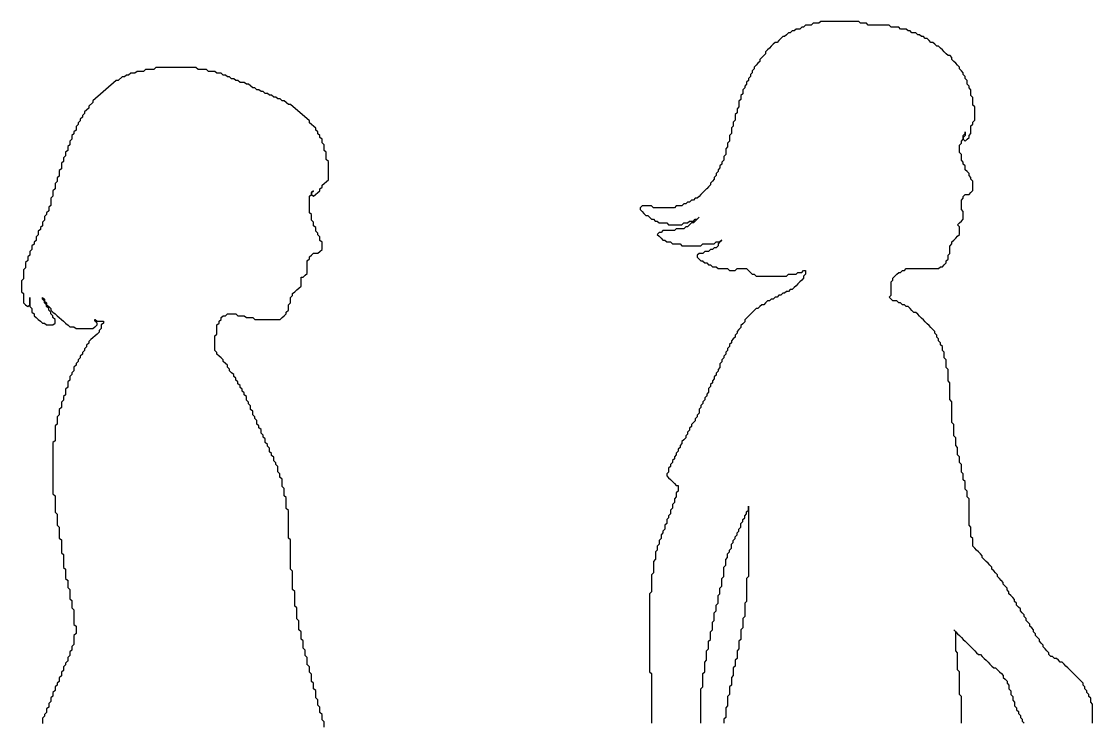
# Model space of a CAD drawing. Extents: x -1184 to 1336, y -612 to 662.
# Drawn here: x -1132 to -193, y 4 to 619 of the extents above; entities that cross this region are included whole.
import ezdxf

# ---------------------------------------------------------------- set-up
doc = ezdxf.new("R2010")
doc.units = 0
doc.header["$LTSCALE"] = 20
doc.layers.add('_____1', color=7, linetype='CONTINUOUS')

msp = doc.modelspace()

# ---------------------------------------------------------------- linework, layer by layer
at = {"layer": '_____1', "color": 0, "linetype": 'CONTINUOUS', "flags": 128}
for points in [[(-192.87, 3.88), (-192.87, 5.54), (-192.87, 7.21), (-192.87, 8.88), (-192.87, 10.55), (-192.87, 12.21), (-192.87, 13.88), (-192.87, 15.55), (-192.87, 17.21), (-192.87, 18.88), (-192.87, 20.55), (-194.53, 22.21), (-194.53, 22.21), (-194.53, 23.88), (-194.53, 25.55), (-196.19, 27.21), (-196.2, 27.22), (-196.2, 28.88), (-197.86, 30.54), (-197.87, 30.55), (-197.87, 32.22), (-199.53, 33.88), (-199.53, 33.88), (-199.53, 35.55), (-201.2, 37.21), (-201.2, 37.22), (-201.2, 38.88), (-202.86, 40.55), (-202.87, 40.55), (-204.53, 42.21), (-204.53, 42.22), (-206.2, 43.88), (-206.2, 43.88), (-207.86, 45.55), (-207.87, 45.55), (-209.53, 47.21), (-209.53, 47.22), (-211.2, 48.88), (-211.2, 48.89), (-212.86, 50.55), (-212.87, 50.55), (-214.53, 52.21), (-214.54, 52.22), (-216.2, 53.88), (-216.2, 53.89), (-217.86, 55.55), (-217.87, 55.55), (-219.53, 57.21), (-221.2, 57.21), (-221.2, 57.22), (-222.87, 58.88), (-222.87, 58.89), (-224.53, 60.55), (-226.2, 60.55), (-226.2, 60.55), (-227.87, 62.22), (-229.53, 62.22), (-229.54, 62.22), (-231.2, 63.88), (-231.21, 63.89), (-231.21, 65.55), (-232.87, 67.22), (-232.87, 67.22), (-234.53, 68.88), (-234.54, 68.89), (-236.2, 70.55), (-236.21, 70.56), (-236.21, 72.22), (-237.87, 73.88), (-237.87, 73.89), (-239.53, 75.55), (-239.54, 75.56), (-239.54, 77.22), (-241.2, 78.89), (-241.21, 78.89), (-242.87, 80.55), (-242.87, 80.56), (-242.87, 82.22), (-244.54, 83.89), (-244.54, 83.89), (-244.54, 85.56), (-246.2, 87.22), (-246.21, 87.22), (-247.87, 88.89), (-247.87, 88.89), (-247.87, 90.56), (-249.54, 92.22), (-249.54, 92.23), (-251.2, 93.89), (-251.21, 93.89), (-251.21, 95.56), (-252.87, 97.22), (-252.88, 97.23), (-252.88, 98.89), (-254.54, 100.56), (-254.54, 100.56), (-256.2, 102.22), (-256.21, 102.23), (-256.21, 103.89), (-257.87, 105.56), (-257.88, 105.56), (-259.54, 107.22), (-259.54, 107.23), (-259.54, 108.9), (-261.2, 110.56), (-261.21, 110.56), (-261.21, 112.23), (-262.87, 113.89), (-262.88, 113.9), (-264.54, 115.56), (-264.54, 115.56), (-266.21, 117.22), (-266.21, 117.23), (-266.21, 118.9), (-267.87, 120.56), (-267.88, 120.56), (-267.88, 122.23), (-269.54, 123.89), (-269.54, 123.9), (-271.21, 125.56), (-271.21, 125.56), (-271.21, 127.23), (-272.87, 128.89), (-272.88, 128.9), (-274.54, 130.56), (-274.55, 130.57), (-276.21, 132.23), (-276.21, 132.23), (-276.21, 133.9), (-277.87, 135.56), (-277.88, 135.57), (-279.54, 137.23), (-279.55, 137.23), (-281.21, 138.89), (-281.21, 138.9), (-281.21, 140.57), (-282.88, 142.23), (-282.88, 142.23), (-284.54, 143.9), (-284.55, 143.9), (-286.21, 145.56), (-286.21, 145.57), (-287.88, 147.23), (-287.88, 147.23), (-289.54, 148.9), (-289.55, 148.9), (-289.55, 150.57), (-291.21, 152.23), (-291.21, 152.24), (-292.88, 153.9), (-292.88, 153.9), (-294.54, 155.56), (-294.55, 155.57), (-296.21, 157.23), (-296.22, 157.24), (-297.88, 158.9), (-297.88, 158.9), (-297.88, 160.57), (-297.88, 162.24), (-297.88, 163.9), (-297.88, 165.57), (-299.54, 167.23), (-299.55, 167.24), (-299.55, 168.9), (-299.55, 170.57), (-299.55, 172.24), (-299.55, 173.91), (-299.55, 175.57), (-301.21, 177.23), (-301.22, 177.24), (-301.22, 178.91), (-301.22, 180.57), (-301.22, 182.24), (-301.22, 183.91), (-301.22, 185.57), (-301.22, 187.24), (-301.22, 188.91), (-301.22, 190.58), (-301.22, 192.24), (-301.22, 193.91), (-301.22, 195.58), (-301.22, 197.24), (-301.22, 198.91), (-301.22, 200.58), (-302.88, 202.24), (-302.88, 202.24), (-302.88, 203.91), (-302.88, 205.58), (-302.88, 207.24), (-304.55, 208.91), (-304.55, 208.91), (-304.55, 210.58), (-304.55, 212.25), (-304.55, 213.91), (-304.55, 215.58), (-306.21, 217.24), (-306.22, 217.25), (-306.22, 218.91), (-306.22, 220.58), (-306.22, 222.25), (-307.88, 223.91), (-307.88, 223.91), (-307.88, 225.58), (-307.88, 227.25), (-307.88, 228.91), (-307.88, 230.58), (-309.55, 232.24), (-309.55, 232.25), (-309.55, 233.92), (-309.55, 235.58), (-309.55, 237.25), (-311.21, 238.91), (-311.22, 238.92), (-311.22, 240.58), (-311.22, 242.25), (-311.22, 243.92), (-311.22, 245.58), (-312.88, 247.25), (-312.89, 247.25), (-312.89, 248.92), (-312.89, 250.58), (-312.89, 252.25), (-312.89, 253.92), (-314.55, 255.58), (-314.55, 255.59), (-314.55, 257.25), (-314.55, 258.92), (-314.55, 260.59), (-314.55, 262.25), (-314.55, 263.92), (-314.55, 265.59), (-316.21, 267.25), (-316.22, 267.25), (-316.22, 268.92), (-316.22, 270.59), (-316.22, 272.26), (-316.22, 273.92), (-316.22, 275.59), (-316.22, 277.26), (-316.22, 278.92), (-316.22, 280.59), (-316.22, 282.26), (-316.22, 283.92), (-316.22, 285.59), (-317.88, 287.25), (-317.89, 287.26), (-317.89, 288.92), (-317.89, 290.59), (-317.89, 292.26), (-317.89, 293.93), (-317.89, 295.59), (-317.89, 297.26), (-317.89, 298.93), (-317.89, 300.59), (-317.89, 302.26), (-319.55, 303.92), (-319.55, 303.93), (-319.55, 305.59), (-319.55, 307.26), (-319.55, 308.93), (-319.55, 310.59), (-319.55, 312.26), (-319.55, 313.93), (-321.21, 315.59), (-321.22, 315.6), (-321.22, 317.26), (-321.22, 318.93), (-321.22, 320.6), (-321.22, 322.26), (-322.88, 323.93), (-322.89, 323.93), (-322.89, 325.6), (-322.89, 327.26), (-322.89, 328.93), (-324.55, 330.59), (-324.55, 330.6), (-324.55, 332.26), (-324.55, 333.93), (-326.22, 335.59), (-326.22, 335.6), (-326.22, 337.27), (-327.88, 338.93), (-327.89, 338.93), (-327.89, 340.6), (-329.55, 342.26), (-329.55, 342.27), (-329.55, 343.93), (-331.22, 345.6), (-331.22, 345.6), (-331.22, 347.27), (-332.88, 348.93), (-332.89, 348.93), (-334.55, 350.6), (-334.56, 350.6), (-336.22, 352.26), (-336.22, 352.27), (-337.88, 353.93), (-337.89, 353.94), (-339.55, 355.6), (-339.56, 355.6), (-341.22, 357.26), (-341.22, 357.27), (-342.88, 358.93), (-342.89, 358.94), (-344.55, 360.6), (-344.56, 360.6), (-346.22, 362.26), (-346.22, 362.27), (-347.89, 363.93), (-349.55, 363.93), (-349.56, 363.94), (-351.22, 365.6), (-351.22, 365.6), (-352.89, 367.27), (-352.89, 367.27), (-354.55, 368.93), (-356.22, 368.93), (-356.23, 368.94), (-357.89, 370.6), (-359.55, 370.6), (-359.56, 370.6), (-361.22, 372.27), (-362.89, 372.27), (-362.89, 372.27), (-364.56, 373.93), (-366.22, 373.93), (-367.89, 373.93), (-367.89, 373.94), (-369.56, 375.6), (-369.56, 375.61), (-371.22, 377.27), (-371.23, 377.27), (-371.22, 377.28), (-369.56, 378.94), (-369.56, 380.61), (-369.56, 382.27), (-369.56, 383.94), (-369.56, 385.61), (-369.56, 387.27), (-369.56, 388.94), (-369.56, 390.61), (-369.56, 390.61), (-367.89, 392.27), (-367.89, 393.94), (-367.89, 393.95), (-366.23, 395.61), (-366.22, 395.61), (-364.56, 397.28), (-364.56, 397.28), (-362.89, 398.94), (-362.89, 398.95), (-361.22, 398.95), (-359.56, 400.61), (-359.55, 400.61), (-357.89, 400.61), (-356.23, 402.28), (-356.22, 402.28), (-354.55, 402.28), (-352.89, 402.28), (-351.22, 402.28), (-349.55, 402.28), (-347.89, 402.28), (-346.22, 402.28), (-344.55, 402.28), (-342.88, 402.28), (-341.22, 402.28), (-339.55, 402.28), (-337.88, 402.28), (-336.22, 402.28), (-334.55, 402.28), (-332.88, 402.28), (-331.22, 402.28), (-329.55, 402.28), (-327.88, 402.28), (-326.22, 403.94), (-326.22, 403.95), (-324.55, 403.95), (-322.89, 405.61), (-322.88, 405.62), (-321.22, 407.28), (-321.22, 408.94), (-321.21, 408.95), (-319.55, 410.61), (-319.55, 412.28), (-319.55, 413.94), (-319.55, 413.95), (-317.89, 415.61), (-317.89, 417.28), (-317.89, 418.95), (-317.89, 420.61), (-317.89, 422.28), (-317.88, 422.28), (-316.22, 423.95), (-316.22, 425.61), (-316.21, 425.62), (-314.55, 427.28), (-314.55, 427.29), (-312.89, 428.95), (-312.88, 428.95), (-311.22, 430.61), (-311.21, 430.62), (-309.55, 432.28), (-309.55, 433.95), (-309.55, 435.62), (-309.55, 437.28), (-309.55, 438.95), (-311.21, 440.61), (-311.22, 440.62), (-311.21, 440.62), (-309.55, 442.28), (-309.55, 442.29), (-307.88, 443.95), (-307.88, 443.96), (-306.22, 445.62), (-306.22, 447.28), (-306.22, 448.95), (-306.22, 450.62), (-306.22, 452.28), (-307.88, 453.95), (-307.88, 453.95), (-307.88, 455.62), (-307.88, 457.29), (-307.88, 458.95), (-307.88, 460.62), (-307.88, 462.29), (-307.88, 462.29), (-306.22, 463.95), (-306.22, 465.62), (-306.21, 465.63), (-304.55, 467.29), (-304.55, 467.29), (-302.88, 467.29), (-301.21, 467.29), (-299.55, 468.95), (-299.54, 468.96), (-297.88, 470.62), (-297.88, 472.29), (-297.88, 473.95), (-297.88, 475.62), (-297.88, 477.29), (-297.88, 478.96), (-299.54, 480.62), (-299.55, 480.62), (-299.55, 482.29), (-301.21, 483.95), (-301.22, 483.96), (-301.22, 485.62), (-302.88, 487.29), (-302.88, 487.29), (-304.55, 488.95), (-304.55, 488.96), (-304.55, 490.62), (-304.55, 492.29), (-306.21, 493.95), (-306.22, 493.96), (-306.22, 495.62), (-307.88, 497.29), (-307.88, 497.29), (-307.88, 498.96), (-307.88, 500.63), (-307.88, 502.29), (-309.55, 503.95), (-309.55, 503.96), (-309.55, 505.63), (-309.55, 507.29), (-309.55, 508.96), (-309.55, 510.63), (-309.55, 510.63), (-307.88, 512.29), (-307.88, 513.96), (-307.88, 513.97), (-306.22, 515.63), (-306.22, 517.3), (-306.22, 518.96), (-306.21, 518.97), (-304.55, 520.63), (-304.55, 522.3), (-304.55, 522.3), (-304.54, 522.3), (-304.54, 520.63), (-304.54, 518.96), (-304.55, 518.96), (-306.21, 517.3), (-306.21, 515.63), (-304.55, 513.97), (-302.88, 515.63), (-302.88, 515.63), (-301.22, 517.3), (-301.22, 518.96), (-301.21, 518.97), (-299.55, 520.63), (-299.55, 522.3), (-299.55, 523.96), (-299.55, 525.63), (-299.55, 527.3), (-299.54, 527.3), (-297.88, 528.96), (-297.88, 530.63), (-297.88, 530.64), (-296.22, 532.3), (-296.22, 533.96), (-296.22, 535.63), (-296.22, 537.3), (-296.22, 538.97), (-296.22, 540.63), (-296.22, 542.3), (-296.22, 543.97), (-297.88, 545.63), (-297.88, 545.63), (-297.88, 547.3), (-297.88, 548.97), (-297.88, 550.63), (-297.88, 552.3), (-299.54, 553.96), (-299.55, 553.97), (-299.55, 555.63), (-299.55, 557.3), (-299.55, 558.97), (-301.21, 560.63), (-301.22, 560.64), (-301.22, 562.3), (-302.88, 563.96), (-302.88, 563.97), (-302.88, 565.64), (-302.88, 567.3), (-304.55, 568.97), (-304.55, 568.97), (-304.55, 570.64), (-306.21, 572.3), (-306.22, 572.3), (-306.22, 573.97), (-307.88, 575.63), (-307.88, 575.64), (-309.55, 577.3), (-309.55, 577.3), (-309.55, 578.97), (-311.21, 580.63), (-311.22, 580.64), (-312.88, 582.3), (-312.89, 582.31), (-314.55, 583.97), (-314.55, 583.97), (-316.21, 585.63), (-316.22, 585.64), (-316.22, 587.31), (-317.88, 588.97), (-319.55, 588.97), (-319.55, 588.97), (-321.21, 590.64), (-321.22, 590.64), (-322.88, 592.3), (-322.89, 592.31), (-324.55, 593.97), (-324.55, 593.97), (-326.22, 595.64), (-326.22, 595.64), (-327.88, 597.3), (-329.55, 597.3), (-329.55, 597.31), (-331.22, 598.97), (-331.22, 598.98), (-332.88, 600.64), (-334.55, 600.64), (-334.56, 600.64), (-336.22, 602.3), (-336.22, 602.31), (-337.88, 603.97), (-339.55, 603.97), (-339.56, 603.98), (-341.22, 605.64), (-342.88, 605.64), (-342.89, 605.64), (-344.55, 607.3), (-346.22, 607.3), (-346.22, 607.31), (-347.89, 608.97), (-349.55, 608.97), (-351.22, 608.97), (-351.22, 608.98), (-352.89, 610.64), (-354.55, 610.64), (-354.56, 610.64), (-356.22, 612.31), (-357.89, 612.31), (-359.55, 612.31), (-361.22, 612.31), (-361.23, 612.31), (-362.89, 613.97), (-364.56, 613.97), (-366.22, 613.97), (-367.89, 613.97), (-369.56, 613.97), (-369.56, 613.98), (-371.22, 615.64), (-372.89, 615.64), (-374.56, 615.64), (-376.22, 615.64), (-377.89, 615.64), (-379.56, 615.64), (-381.22, 615.64), (-382.89, 615.64), (-384.56, 615.64), (-386.23, 615.64), (-387.89, 615.64), (-389.56, 615.64), (-389.56, 615.64), (-391.23, 617.31), (-392.89, 617.31), (-394.56, 617.31), (-396.23, 617.31), (-396.23, 617.31), (-397.89, 618.97), (-399.56, 618.97), (-401.23, 618.97), (-402.89, 618.97), (-404.56, 618.97), (-406.23, 618.97), (-407.9, 618.97), (-409.56, 618.97), (-411.23, 618.97), (-412.9, 618.97), (-414.56, 618.97), (-416.23, 618.97), (-417.9, 618.97), (-419.56, 618.97), (-421.23, 618.97), (-422.9, 618.97), (-424.56, 618.97), (-426.23, 618.97), (-427.9, 618.97), (-429.57, 618.97), (-431.23, 618.97), (-432.89, 617.31), (-432.9, 617.31), (-434.57, 617.31), (-436.23, 617.31), (-437.9, 617.31), (-439.56, 615.64), (-439.57, 615.64), (-441.23, 615.64), (-442.9, 615.64), (-444.57, 615.64), (-446.23, 613.98), (-446.24, 613.97), (-447.9, 613.97), (-449.56, 612.31), (-449.57, 612.31), (-451.24, 612.31), (-452.9, 612.31), (-454.56, 610.64), (-454.57, 610.64), (-456.24, 610.64), (-457.9, 608.98), (-457.9, 608.97), (-459.57, 608.97), (-461.23, 607.31), (-461.24, 607.3), (-462.9, 605.64), (-462.9, 605.64), (-464.57, 605.64), (-466.23, 603.98), (-466.24, 603.97), (-467.9, 602.31), (-467.91, 602.3), (-469.57, 600.64), (-469.57, 600.64), (-471.24, 600.64), (-472.9, 598.98), (-472.91, 598.97), (-474.57, 597.31), (-474.57, 597.3), (-476.23, 595.64), (-476.24, 595.64), (-477.9, 593.97), (-477.91, 593.97), (-479.57, 592.31), (-479.57, 590.64), (-479.57, 590.64), (-481.24, 588.97), (-481.24, 588.97), (-482.9, 587.31), (-482.91, 587.3), (-484.57, 585.64), (-484.57, 583.97), (-484.57, 583.97), (-486.24, 582.31), (-486.24, 582.3), (-487.9, 580.64), (-487.91, 580.63), (-489.57, 578.97), (-489.57, 577.3), (-489.58, 577.3), (-491.24, 575.64), (-491.24, 573.97), (-491.24, 573.97), (-492.9, 572.3), (-492.9, 570.64), (-492.91, 570.63), (-494.57, 568.97), (-494.57, 567.3), (-494.58, 567.3), (-496.24, 565.64), (-496.24, 563.97), (-496.24, 563.96), (-497.9, 562.3), (-497.9, 560.64), (-497.91, 560.63), (-499.57, 558.97), (-499.57, 557.3), (-499.57, 555.63), (-499.58, 555.63), (-501.24, 553.97), (-501.24, 552.3), (-501.24, 550.63), (-501.24, 550.63), (-502.91, 548.97), (-502.91, 547.3), (-502.91, 545.63), (-502.91, 543.97), (-502.91, 543.96), (-504.57, 542.3), (-504.57, 540.63), (-504.57, 538.97), (-504.58, 538.96), (-506.24, 537.3), (-506.24, 535.63), (-506.24, 533.96), (-506.24, 532.3), (-506.24, 532.29), (-507.91, 530.63), (-507.91, 528.96), (-507.91, 527.3), (-507.91, 527.29), (-509.57, 525.63), (-509.57, 523.96), (-509.57, 522.3), (-509.57, 520.63), (-509.58, 520.62), (-511.24, 518.96), (-511.24, 517.3), (-511.24, 515.63), (-511.24, 513.96), (-511.25, 513.96), (-512.91, 512.29), (-512.91, 510.63), (-512.91, 508.96), (-512.91, 508.96), (-514.57, 507.29), (-514.57, 505.63), (-514.57, 503.96), (-514.57, 502.29), (-514.58, 502.29), (-516.24, 500.63), (-516.24, 498.96), (-516.24, 497.29), (-516.25, 497.29), (-517.91, 495.62), (-517.91, 493.96), (-517.91, 493.95), (-519.58, 492.29), (-519.58, 490.62), (-519.58, 490.62), (-521.24, 488.96), (-521.24, 487.29), (-521.25, 487.29), (-522.91, 485.62), (-522.91, 483.96), (-522.91, 483.95), (-524.58, 482.29), (-524.58, 480.62), (-524.58, 480.62), (-526.24, 478.96), (-526.25, 478.95), (-527.91, 477.29), (-527.91, 475.62), (-527.91, 475.62), (-529.58, 473.95), (-529.58, 473.95), (-531.24, 472.29), (-531.25, 472.28), (-532.91, 470.62), (-532.92, 470.62), (-534.58, 468.95), (-534.58, 468.95), (-536.24, 467.29), (-536.25, 467.28), (-537.91, 465.62), (-537.92, 465.61), (-539.58, 463.95), (-539.58, 463.95), (-541.25, 463.95), (-542.91, 462.29), (-542.92, 462.28), (-544.58, 462.28), (-546.25, 460.62), (-546.25, 460.61), (-547.92, 460.61), (-549.58, 458.95), (-549.59, 458.95), (-551.25, 458.95), (-552.91, 457.29), (-552.92, 457.28), (-554.59, 457.28), (-556.25, 457.28), (-557.92, 457.28), (-559.58, 455.62), (-559.59, 455.61), (-561.25, 455.61), (-562.92, 455.61), (-564.59, 455.61), (-566.25, 455.61), (-567.92, 455.61), (-569.59, 455.61), (-571.26, 455.61), (-572.92, 455.61), (-574.59, 455.61), (-576.26, 455.61), (-577.92, 455.61), (-577.93, 455.62), (-579.59, 457.28), (-581.26, 457.28), (-582.92, 457.28), (-584.59, 457.28), (-586.26, 457.28), (-587.92, 457.28), (-589.59, 455.62), (-589.59, 453.95), (-587.92, 452.29), (-587.92, 452.28), (-586.26, 450.62), (-586.25, 450.62), (-584.59, 448.96), (-582.92, 448.96), (-582.92, 448.95), (-581.26, 447.29), (-581.25, 447.28), (-579.59, 445.62), (-577.92, 445.62), (-577.92, 445.62), (-576.26, 443.96), (-574.59, 443.96), (-574.58, 443.95), (-572.92, 442.29), (-571.26, 442.29), (-569.59, 442.29), (-567.92, 442.29), (-566.25, 442.29), (-566.25, 442.28), (-564.59, 440.62), (-562.92, 440.62), (-561.25, 440.62), (-559.59, 440.62), (-557.92, 440.62), (-556.25, 440.62), (-554.59, 440.62), (-552.92, 440.62), (-551.26, 442.28), (-551.25, 442.29), (-549.59, 442.29), (-547.92, 442.29), (-546.26, 443.95), (-546.25, 443.96), (-544.58, 443.96), (-542.92, 443.96), (-541.26, 445.62), (-541.25, 445.62), (-539.58, 445.62), (-537.92, 447.28), (-537.92, 447.29), (-537.91, 447.28), (-537.92, 447.28), (-539.58, 445.62), (-539.58, 445.61), (-541.25, 443.95), (-541.25, 443.94), (-542.91, 442.28), (-542.92, 442.28), (-544.58, 442.28), (-546.25, 440.62), (-546.25, 440.61), (-547.91, 438.95), (-547.92, 438.94), (-549.59, 438.94), (-551.25, 437.28), (-551.25, 437.28), (-552.92, 437.28), (-554.59, 437.28), (-556.25, 437.28), (-557.92, 437.28), (-559.58, 435.62), (-559.59, 435.61), (-561.25, 435.61), (-562.92, 435.61), (-564.59, 435.61), (-566.25, 435.61), (-567.92, 435.61), (-569.59, 435.61), (-571.25, 433.95), (-571.26, 433.94), (-572.92, 433.94), (-574.58, 432.28), (-572.92, 430.62), (-572.92, 430.61), (-571.26, 428.95), (-571.25, 428.95), (-569.59, 427.29), (-567.92, 427.29), (-567.92, 427.28), (-566.25, 425.62), (-564.59, 425.62), (-562.92, 425.62), (-562.92, 425.61), (-561.25, 423.95), (-559.59, 423.95), (-557.92, 423.95), (-556.25, 423.95), (-554.59, 423.95), (-554.58, 423.95), (-552.92, 422.28), (-551.25, 422.28), (-549.59, 422.28), (-547.92, 422.28), (-546.25, 422.28), (-544.58, 422.28), (-542.92, 422.28), (-541.25, 422.28), (-539.58, 422.28), (-537.92, 422.28), (-536.25, 422.28), (-534.59, 423.95), (-534.58, 423.95), (-532.92, 423.95), (-531.25, 423.95), (-529.58, 423.95), (-527.91, 423.95), (-526.25, 423.95), (-524.58, 423.95), (-522.92, 425.61), (-522.91, 425.62), (-521.25, 425.62), (-519.58, 425.62), (-517.92, 427.28), (-517.91, 427.29), (-517.91, 427.28), (-517.91, 427.28), (-519.58, 425.61), (-519.58, 425.61), (-521.24, 423.95), (-521.24, 422.28), (-521.25, 422.27), (-522.91, 420.61), (-522.91, 420.61), (-524.58, 420.61), (-526.24, 418.95), (-526.25, 418.94), (-527.91, 418.94), (-529.58, 417.28), (-529.58, 417.27), (-531.25, 417.27), (-532.92, 417.27), (-534.58, 415.61), (-534.58, 415.61), (-536.25, 415.61), (-537.92, 415.61), (-539.58, 413.94), (-539.58, 412.28), (-537.92, 410.62), (-537.91, 410.61), (-536.25, 408.95), (-534.58, 408.95), (-534.58, 408.94), (-532.92, 407.28), (-531.25, 407.28), (-531.24, 407.28), (-529.58, 405.62), (-527.91, 405.62), (-527.91, 405.61), (-526.25, 403.95), (-524.58, 403.95), (-522.91, 403.95), (-522.91, 403.94), (-521.25, 402.28), (-519.58, 402.28), (-517.91, 402.28), (-516.25, 402.28), (-514.58, 402.28), (-512.91, 402.28), (-512.91, 402.28), (-511.25, 400.61), (-509.58, 400.61), (-507.91, 400.61), (-506.24, 400.61), (-504.58, 402.28), (-504.58, 402.28), (-502.91, 402.28), (-501.24, 402.28), (-499.58, 402.28), (-497.91, 402.28), (-496.24, 402.28), (-496.24, 402.28), (-494.58, 400.61), (-494.57, 400.61), (-492.91, 398.95), (-492.9, 398.94), (-491.24, 397.28), (-489.58, 397.28), (-489.57, 397.28), (-487.91, 395.61), (-486.24, 395.61), (-484.57, 395.61), (-482.91, 395.61), (-481.24, 395.61), (-479.57, 395.61), (-477.91, 395.61), (-476.24, 395.61), (-474.57, 395.61), (-472.91, 395.61), (-471.24, 395.61), (-469.57, 395.61), (-467.91, 395.61), (-466.24, 395.61), (-464.57, 395.61), (-462.9, 395.61), (-461.24, 395.61), (-459.58, 397.28), (-459.57, 397.28), (-457.9, 397.28), (-456.24, 397.28), (-454.57, 397.28), (-452.9, 397.28), (-451.24, 398.94), (-451.24, 398.95), (-449.57, 398.95), (-447.9, 398.95), (-446.24, 400.61), (-446.24, 400.61), (-444.57, 400.61), (-444.56, 400.61), (-444.56, 398.94), (-444.56, 397.28), (-444.57, 397.27), (-446.23, 395.61), (-446.23, 393.94), (-446.24, 393.94), (-447.9, 392.27), (-447.9, 392.27), (-449.56, 390.61), (-449.57, 390.6), (-451.23, 388.94), (-451.24, 388.94), (-452.9, 387.27), (-452.9, 387.27), (-454.56, 385.61), (-454.57, 385.6), (-456.23, 383.94), (-456.24, 383.93), (-457.9, 383.93), (-459.57, 382.27), (-459.57, 382.27), (-461.24, 382.27), (-462.9, 380.61), (-462.9, 380.6), (-464.57, 380.6), (-466.23, 378.94), (-466.24, 378.93), (-467.91, 378.93), (-469.57, 377.27), (-469.57, 377.27), (-471.24, 377.27), (-472.9, 375.61), (-472.91, 375.6), (-474.57, 375.6), (-476.23, 373.94), (-476.24, 373.93), (-477.91, 373.93), (-479.57, 372.27), (-479.57, 372.27), (-481.24, 370.6), (-481.24, 370.6), (-482.91, 370.6), (-484.57, 368.94), (-484.57, 368.93), (-486.24, 367.27), (-486.24, 367.27), (-487.91, 367.27), (-489.57, 365.6), (-489.58, 365.6), (-491.24, 363.94), (-491.24, 363.93), (-492.9, 362.27), (-492.91, 362.26), (-494.57, 360.6), (-494.58, 360.6), (-496.24, 358.94), (-496.24, 358.93), (-497.9, 357.27), (-497.9, 355.6), (-497.91, 355.6), (-499.57, 353.94), (-499.58, 353.93), (-501.24, 352.27), (-501.24, 350.6), (-501.24, 350.6), (-502.91, 348.93), (-502.91, 348.93), (-504.57, 347.27), (-504.57, 345.6), (-504.58, 345.6), (-506.24, 343.93), (-506.24, 342.27), (-506.24, 342.26), (-507.91, 340.6), (-507.91, 340.59), (-509.57, 338.93), (-509.57, 337.27), (-509.58, 337.26), (-511.24, 335.6), (-511.24, 333.93), (-511.25, 333.93), (-512.91, 332.26), (-512.91, 330.6), (-512.91, 330.59), (-514.57, 328.93), (-514.57, 327.26), (-514.58, 327.26), (-516.24, 325.6), (-516.24, 323.93), (-516.25, 323.93), (-517.91, 322.26), (-517.91, 320.6), (-517.91, 320.59), (-519.58, 318.93), (-519.58, 317.26), (-519.58, 315.6), (-519.58, 315.59), (-521.24, 313.93), (-521.24, 312.26), (-521.25, 312.26), (-522.91, 310.59), (-522.91, 308.93), (-522.91, 308.92), (-524.58, 307.26), (-524.58, 305.59), (-524.58, 305.59), (-526.24, 303.93), (-526.24, 302.26), (-526.25, 302.25), (-527.91, 300.59), (-527.91, 298.93), (-527.91, 298.92), (-529.58, 297.26), (-529.58, 295.59), (-529.58, 293.93), (-529.58, 293.92), (-531.24, 292.26), (-531.24, 290.59), (-531.25, 290.59), (-532.91, 288.92), (-532.91, 287.26), (-532.92, 287.25), (-534.58, 285.59), (-534.58, 283.92), (-534.58, 283.92), (-536.24, 282.26), (-536.24, 280.59), (-536.25, 280.58), (-537.91, 278.92), (-537.91, 277.26), (-537.91, 275.59), (-537.92, 275.58), (-539.58, 273.92), (-539.58, 272.26), (-539.58, 272.25), (-541.25, 270.59), (-541.25, 268.92), (-541.25, 268.92), (-542.91, 267.25), (-542.92, 267.25), (-544.58, 265.59), (-544.58, 263.92), (-544.58, 263.92), (-546.25, 262.25), (-546.25, 260.59), (-546.25, 260.58), (-547.91, 258.92), (-547.91, 257.25), (-547.92, 257.25), (-549.58, 255.59), (-549.58, 253.92), (-549.59, 253.91), (-551.25, 252.25), (-551.25, 252.25), (-552.91, 250.58), (-552.91, 248.92), (-552.92, 248.91), (-554.58, 247.25), (-554.58, 245.58), (-554.59, 245.58), (-556.25, 243.92), (-556.25, 242.25), (-556.25, 242.25), (-557.91, 240.58), (-557.91, 238.92), (-557.92, 238.91), (-559.58, 237.25), (-559.58, 235.58), (-559.59, 235.58), (-561.25, 233.92), (-561.25, 232.25), (-561.25, 232.24), (-562.92, 230.58), (-562.92, 228.91), (-562.92, 228.91), (-564.58, 227.25), (-564.58, 225.58), (-564.58, 223.91), (-564.59, 223.91), (-566.25, 222.25), (-566.25, 220.58), (-564.59, 218.92), (-564.58, 218.91), (-562.92, 217.25), (-562.92, 217.25), (-561.25, 215.58), (-561.25, 215.58), (-559.59, 213.92), (-559.58, 213.91), (-557.92, 212.25), (-556.25, 212.25), (-556.25, 212.25), (-556.25, 210.58), (-556.25, 208.91), (-556.25, 207.24), (-556.25, 207.24), (-557.91, 205.58), (-557.91, 203.91), (-557.91, 202.24), (-557.92, 202.24), (-559.58, 200.58), (-559.58, 198.91), (-559.58, 197.24), (-559.59, 197.24), (-561.25, 195.58), (-561.25, 193.91), (-561.25, 192.24), (-561.25, 192.24), (-562.92, 190.58), (-562.92, 188.91), (-562.92, 187.24), (-562.92, 187.24), (-564.58, 185.57), (-564.58, 183.91), (-564.59, 183.9), (-566.25, 182.24), (-566.25, 180.57), (-566.25, 178.91), (-566.25, 178.9), (-567.92, 177.24), (-567.92, 175.57), (-567.92, 173.91), (-567.92, 173.9), (-569.58, 172.24), (-569.58, 170.57), (-569.59, 170.57), (-571.25, 168.9), (-571.25, 167.24), (-571.25, 165.57), (-571.26, 165.57), (-572.92, 163.9), (-572.92, 162.24), (-572.92, 160.57), (-572.92, 160.57), (-574.58, 158.9), (-574.58, 157.24), (-574.58, 155.57), (-574.59, 155.56), (-576.25, 153.9), (-576.25, 152.24), (-576.25, 150.57), (-576.25, 148.9), (-576.25, 147.23), (-576.26, 147.23), (-577.92, 145.57), (-577.92, 143.9), (-577.92, 142.23), (-577.92, 140.57), (-577.92, 138.9), (-577.92, 137.23), (-577.92, 135.57), (-577.92, 135.56), (-579.58, 133.9), (-579.58, 132.23), (-579.58, 130.57), (-579.58, 128.9), (-579.58, 127.23), (-579.58, 125.56), (-579.58, 123.9), (-579.58, 122.23), (-579.58, 120.56), (-579.58, 118.9), (-579.59, 118.89), (-581.25, 117.23), (-581.25, 115.56), (-581.25, 113.9), (-581.25, 112.23), (-581.25, 110.56), (-581.25, 108.9), (-581.25, 107.23), (-581.25, 105.56), (-581.25, 103.89), (-581.25, 102.23), (-581.25, 100.56), (-581.25, 98.89), (-581.25, 97.23), (-581.25, 95.56), (-581.25, 93.89), (-581.25, 92.23), (-581.25, 90.56), (-581.25, 88.89), (-581.25, 87.22), (-581.25, 85.56), (-581.25, 83.89), (-581.25, 82.22), (-581.25, 80.56), (-581.25, 78.89), (-581.25, 77.22), (-581.25, 75.56), (-581.25, 73.89), (-581.25, 72.22), (-581.25, 70.56), (-581.25, 68.89), (-581.25, 67.22), (-581.25, 65.55), (-581.25, 63.89), (-581.25, 62.22), (-581.25, 60.55), (-581.25, 58.89), (-581.25, 57.22), (-581.25, 55.55), (-581.25, 53.89), (-581.25, 52.22), (-581.25, 50.55), (-581.25, 48.89), (-579.59, 47.22), (-579.58, 47.22), (-579.58, 45.55), (-579.58, 43.88), (-579.58, 42.22), (-579.58, 40.55), (-579.58, 38.88), (-579.58, 37.22), (-579.58, 35.55), (-579.58, 33.88), (-579.58, 32.22), (-579.58, 30.55), (-579.58, 28.88), (-579.58, 27.22), (-579.58, 25.55), (-579.58, 23.88), (-579.58, 22.21), (-579.58, 20.55), (-579.58, 18.88), (-579.58, 17.21), (-579.58, 15.55), (-579.58, 13.88), (-579.58, 12.21), (-579.58, 10.55), (-579.58, 8.88), (-579.58, 7.21), (-579.58, 5.54), (-579.58, 3.88)], [(-866.65, 0.14), (-866.65, 4.97), (-868.49, 6.58), (-868.49, 6.58), (-868.49, 11.42), (-870.33, 13.02), (-870.34, 13.03), (-870.34, 17.86), (-872.17, 19.47), (-872.18, 19.47), (-872.18, 24.3), (-874.02, 25.91), (-874.02, 25.91), (-874.02, 32.36), (-875.86, 33.96), (-875.87, 33.97), (-875.87, 38.8), (-877.7, 40.41), (-877.71, 40.41), (-877.71, 46.86), (-879.55, 48.46), (-879.55, 48.47), (-879.55, 53.3), (-881.39, 54.9), (-881.4, 54.91), (-881.4, 61.35), (-883.23, 62.96), (-883.24, 62.96), (-883.24, 67.8), (-885.08, 69.4), (-885.08, 69.41), (-885.08, 75.85), (-886.92, 77.46), (-886.93, 77.46), (-886.93, 83.91), (-888.76, 85.51), (-888.77, 85.52), (-888.77, 93.57), (-890.61, 95.18), (-890.61, 95.18), (-890.61, 104.85), (-892.45, 106.45), (-892.46, 106.46), (-892.46, 119.35), (-894.29, 120.95), (-894.3, 120.96), (-894.3, 137.06), (-896.14, 138.67), (-896.14, 138.68), (-896.14, 164.45), (-897.98, 166.06), (-897.99, 166.06), (-897.99, 190.22), (-899.82, 191.83), (-899.83, 191.84), (-899.83, 201.5), (-901.67, 203.11), (-901.67, 203.11), (-901.67, 209.55), (-903.51, 211.16), (-903.52, 211.17), (-903.52, 217.61), (-905.35, 219.22), (-905.36, 219.22), (-905.36, 222.44), (-907.2, 224.05), (-907.2, 224.05), (-907.2, 228.89), (-909.04, 230.49), (-909.05, 230.5), (-909.05, 232.11), (-910.88, 233.71), (-910.89, 233.72), (-910.89, 236.94), (-912.73, 238.55), (-912.73, 238.55), (-912.73, 240.16), (-914.57, 241.77), (-914.58, 241.77), (-914.58, 244.99), (-916.42, 246.6), (-916.42, 246.61), (-916.42, 248.22), (-918.26, 249.82), (-918.26, 249.83), (-918.26, 253.05), (-920.1, 254.65), (-920.11, 254.66), (-920.11, 256.27), (-921.95, 257.88), (-921.95, 257.88), (-921.95, 261.1), (-923.79, 262.71), (-923.79, 262.71), (-923.79, 264.33), (-925.63, 265.93), (-925.64, 265.94), (-925.64, 269.16), (-927.48, 270.76), (-927.48, 270.77), (-927.48, 272.38), (-929.32, 273.99), (-929.32, 273.99), (-929.32, 277.21), (-931.16, 278.82), (-931.17, 278.82), (-931.17, 282.04), (-933.01, 283.65), (-933.01, 283.66), (-933.01, 285.27), (-934.85, 286.87), (-934.85, 286.88), (-934.85, 290.1), (-936.69, 291.71), (-936.7, 291.71), (-936.7, 293.32), (-938.54, 294.93), (-938.54, 294.93), (-938.54, 296.54), (-940.38, 298.15), (-940.39, 298.15), (-940.39, 299.76), (-942.22, 301.37), (-942.23, 301.38), (-942.23, 302.99), (-944.07, 304.59), (-944.07, 304.6), (-944.07, 306.21), (-945.91, 307.81), (-945.92, 307.82), (-945.92, 309.43), (-947.75, 311.04), (-947.76, 311.04), (-949.6, 312.65), (-949.6, 312.65), (-949.6, 314.26), (-951.44, 315.87), (-951.45, 315.87), (-951.45, 317.48), (-953.28, 319.09), (-953.29, 319.1), (-955.13, 320.7), (-955.13, 320.71), (-955.13, 322.32), (-956.97, 323.92), (-956.98, 323.93), (-958.81, 325.53), (-958.82, 325.54), (-960.66, 327.14), (-960.66, 327.15), (-960.66, 328.76), (-962.5, 330.37), (-962.51, 330.37), (-962.51, 343.26), (-962.5, 343.26), (-960.66, 344.87), (-960.66, 352.92), (-960.66, 352.93), (-958.82, 354.53), (-958.82, 356.15), (-958.81, 356.15), (-956.98, 357.76), (-956.98, 359.37), (-956.97, 359.37), (-955.13, 360.98), (-955.13, 360.98), (-953.28, 360.98), (-951.45, 362.59), (-951.44, 362.59), (-944.07, 362.59), (-944.06, 362.59), (-942.22, 360.98), (-936.69, 360.98), (-936.69, 360.98), (-934.85, 359.37), (-929.32, 359.37), (-929.31, 359.37), (-927.48, 357.76), (-905.35, 357.76), (-903.52, 359.37), (-903.51, 359.37), (-901.67, 360.98), (-901.67, 360.98), (-899.83, 362.59), (-899.83, 364.2), (-899.82, 364.21), (-897.99, 365.81), (-897.99, 370.64), (-897.98, 370.65), (-896.14, 372.25), (-896.14, 377.09), (-896.14, 377.09), (-894.3, 378.7), (-894.3, 380.31), (-894.29, 380.31), (-892.46, 381.92), (-892.45, 381.92), (-890.61, 383.53), (-890.61, 383.54), (-888.77, 385.14), (-888.76, 385.15), (-886.93, 386.75), (-886.93, 394.81), (-886.92, 394.81), (-885.08, 394.81), (-883.24, 396.42), (-883.23, 396.42), (-881.4, 398.03), (-881.4, 409.3), (-881.39, 409.31), (-879.55, 410.92), (-879.55, 412.53), (-879.55, 412.53), (-877.71, 414.14), (-877.7, 414.14), (-875.87, 415.75), (-875.86, 415.75), (-872.17, 415.75), (-870.34, 417.36), (-870.33, 417.36), (-868.49, 418.97), (-868.49, 425.41), (-870.34, 427.02), (-870.34, 430.25), (-872.18, 431.86), (-872.18, 433.47), (-874.02, 435.08), (-874.02, 438.3), (-875.87, 439.91), (-875.87, 443.13), (-877.71, 444.74), (-877.71, 449.58), (-879.55, 451.19), (-879.55, 465.69), (-877.71, 467.3), (-877.71, 468.91), (-875.86, 470.52), (-875.85, 470.52), (-877.7, 468.91), (-877.7, 467.3), (-875.86, 465.69), (-870.34, 470.52), (-870.34, 472.13), (-868.49, 473.74), (-868.49, 475.35), (-862.96, 480.18), (-862.96, 496.29), (-864.81, 497.9), (-864.81, 504.35), (-866.65, 505.96), (-866.65, 510.79), (-868.49, 512.4), (-868.49, 515.62), (-870.34, 517.23), (-870.34, 518.85), (-872.18, 520.46), (-872.18, 522.07), (-874.02, 523.68), (-874.02, 525.29), (-879.55, 530.12), (-879.55, 531.73), (-896.14, 546.23), (-897.98, 546.23), (-901.67, 549.45), (-903.51, 549.45), (-905.35, 551.06), (-907.2, 551.06), (-909.04, 552.67), (-910.88, 552.67), (-912.73, 554.28), (-914.57, 554.28), (-916.42, 555.89), (-918.26, 555.89), (-920.1, 557.5), (-921.95, 557.5), (-923.79, 559.11), (-925.63, 559.11), (-927.48, 560.72), (-929.32, 560.72), (-933.01, 563.95), (-934.85, 563.95), (-936.69, 565.56), (-940.38, 565.56), (-942.22, 567.17), (-944.07, 567.17), (-945.91, 568.78), (-947.75, 568.78), (-949.6, 570.39), (-951.44, 570.39), (-953.28, 572), (-955.13, 572), (-956.97, 573.61), (-960.66, 573.61), (-962.5, 575.22), (-968.03, 575.22), (-969.87, 576.83), (-977.25, 576.83), (-979.09, 578.44), (-1014.12, 578.44), (-1015.96, 576.83), (-1023.33, 576.83), (-1025.18, 575.22), (-1030.71, 575.22), (-1032.55, 573.61), (-1036.24, 573.61), (-1038.08, 572), (-1039.92, 572), (-1041.77, 570.39), (-1043.61, 570.39), (-1047.3, 567.17), (-1049.14, 567.17), (-1069.41, 549.45), (-1069.41, 547.84), (-1073.1, 544.62), (-1073.1, 543.01), (-1076.79, 539.79), (-1076.79, 538.18), (-1078.63, 536.57), (-1078.63, 534.95), (-1080.47, 533.34), (-1080.47, 531.73), (-1082.32, 530.12), (-1082.32, 528.51), (-1084.16, 526.9), (-1084.16, 523.68), (-1086, 522.07), (-1086, 520.46), (-1087.85, 518.85), (-1087.85, 515.62), (-1089.69, 514.01), (-1089.69, 510.79), (-1091.53, 509.18), (-1091.53, 505.96), (-1093.38, 504.35), (-1093.38, 501.13), (-1095.22, 499.51), (-1095.22, 496.29), (-1097.06, 494.68), (-1097.06, 489.85), (-1098.91, 488.24), (-1098.91, 483.41), (-1100.75, 481.79), (-1100.75, 478.57), (-1102.59, 476.96), (-1102.59, 472.13), (-1104.44, 470.52), (-1104.44, 465.69), (-1106.28, 464.08), (-1106.28, 457.63), (-1108.12, 456.02), (-1108.12, 452.8), (-1109.97, 451.19), (-1109.97, 449.58), (-1111.81, 447.97), (-1111.81, 444.74), (-1113.65, 443.13), (-1113.65, 439.91), (-1115.5, 438.3), (-1115.5, 436.69), (-1117.34, 435.08), (-1117.34, 431.86), (-1119.18, 430.25), (-1119.18, 427.02), (-1121.03, 425.41), (-1121.03, 423.8), (-1122.87, 422.19), (-1122.87, 418.97), (-1122.88, 418.97), (-1124.71, 417.36), (-1124.71, 414.14), (-1124.72, 414.13), (-1126.56, 412.53), (-1126.56, 409.3), (-1126.56, 409.3), (-1128.4, 407.69), (-1128.4, 402.86), (-1128.41, 402.86), (-1130.24, 401.25), (-1130.24, 393.2), (-1130.25, 393.19), (-1132.09, 391.59), (-1132.09, 381.92), (-1130.25, 380.31), (-1130.24, 380.31), (-1130.24, 372.25), (-1128.41, 370.65), (-1128.4, 370.64), (-1126.56, 369.04), (-1124.73, 370.64), (-1124.73, 377.09), (-1124.72, 377.09), (-1124.71, 377.09), (-1124.71, 369.03), (-1122.88, 367.43), (-1122.87, 367.42), (-1122.87, 364.2), (-1121.03, 362.59), (-1121.03, 362.59), (-1121.03, 360.98), (-1119.19, 359.37), (-1119.18, 359.37), (-1117.35, 357.76), (-1117.34, 357.76), (-1115.5, 356.15), (-1115.5, 356.15), (-1113.66, 354.54), (-1111.82, 354.54), (-1111.81, 354.53), (-1109.97, 352.93), (-1104.44, 352.93), (-1102.6, 354.53), (-1102.6, 357.76), (-1104.44, 359.36), (-1104.45, 359.37), (-1104.45, 360.98), (-1106.29, 362.58), (-1106.29, 362.59), (-1106.29, 364.2), (-1108.13, 365.81), (-1108.13, 365.81), (-1108.13, 367.42), (-1109.97, 369.03), (-1109.98, 369.03), (-1109.98, 370.64), (-1111.82, 372.25), (-1111.82, 372.25), (-1111.82, 373.87), (-1113.66, 375.47), (-1113.66, 375.48), (-1113.66, 377.09), (-1113.66, 377.09), (-1113.65, 377.09), (-1111.82, 375.48), (-1111.81, 375.48), (-1111.81, 373.87), (-1109.97, 372.26), (-1109.97, 372.25), (-1109.97, 370.64), (-1108.13, 369.04), (-1108.12, 369.03), (-1106.29, 367.43), (-1106.28, 367.42), (-1106.28, 365.81), (-1104.44, 364.21), (-1104.44, 364.2), (-1102.6, 362.59), (-1102.59, 362.59), (-1100.76, 360.98), (-1100.75, 360.98), (-1098.91, 359.37), (-1098.91, 359.37), (-1097.07, 357.76), (-1097.06, 357.76), (-1095.23, 356.15), (-1095.22, 356.15), (-1093.38, 354.54), (-1093.38, 354.53), (-1091.54, 352.93), (-1091.53, 352.92), (-1089.69, 351.32), (-1086.01, 351.32), (-1086, 351.31), (-1084.16, 349.71), (-1069.42, 349.71), (-1067.58, 351.31), (-1067.57, 351.32), (-1065.74, 352.92), (-1065.74, 354.53), (-1067.57, 356.14), (-1067.58, 356.15), (-1067.58, 357.76), (-1067.57, 357.76), (-1067.57, 357.76), (-1065.73, 356.15), (-1060.2, 356.15), (-1060.19, 356.15), (-1060.19, 354.53), (-1060.2, 354.53), (-1062.04, 352.92), (-1062.04, 349.7), (-1062.04, 349.7), (-1063.88, 348.09), (-1063.88, 346.48), (-1063.89, 346.48), (-1065.73, 344.87), (-1065.73, 344.86), (-1067.57, 343.26), (-1067.57, 343.25), (-1069.41, 341.65), (-1069.42, 341.64), (-1071.26, 340.04), (-1071.26, 340.03), (-1073.1, 338.43), (-1073.1, 336.82), (-1073.1, 336.81), (-1074.94, 335.2), (-1074.94, 333.59), (-1074.95, 333.59), (-1076.79, 331.98), (-1076.79, 330.37), (-1076.79, 330.37), (-1078.63, 328.76), (-1078.63, 327.15), (-1078.63, 327.14), (-1080.47, 325.54), (-1080.47, 323.93), (-1080.48, 323.92), (-1082.32, 322.32), (-1082.32, 320.71), (-1082.32, 320.7), (-1084.16, 319.1), (-1084.16, 317.48), (-1084.16, 317.48), (-1086, 315.87), (-1086, 312.65), (-1086.01, 312.65), (-1087.85, 311.04), (-1087.85, 309.43), (-1087.85, 309.42), (-1089.69, 307.82), (-1089.69, 304.6), (-1089.69, 304.59), (-1091.53, 302.99), (-1091.53, 298.15), (-1091.54, 298.15), (-1093.38, 296.54), (-1093.38, 291.71), (-1093.38, 291.71), (-1095.22, 290.1), (-1095.22, 286.88), (-1095.23, 286.87), (-1097.06, 285.27), (-1097.06, 280.43), (-1097.07, 280.43), (-1098.91, 278.82), (-1098.91, 273.99), (-1098.91, 273.99), (-1100.75, 272.38), (-1100.75, 265.94), (-1100.76, 265.93), (-1102.59, 264.33), (-1102.59, 251.44), (-1102.6, 251.43), (-1104.44, 249.83), (-1104.44, 204.72), (-1102.6, 203.12), (-1102.59, 203.11), (-1102.59, 188.61), (-1100.76, 187.01), (-1100.75, 187), (-1100.75, 177.34), (-1098.91, 175.73), (-1098.91, 175.73), (-1098.91, 166.06), (-1097.07, 164.46), (-1097.06, 164.45), (-1097.06, 153.17), (-1095.23, 151.57), (-1095.22, 151.56), (-1095.22, 140.29), (-1093.38, 138.68), (-1093.38, 138.68), (-1093.38, 130.62), (-1091.54, 129.02), (-1091.53, 129.01), (-1091.53, 122.57), (-1089.69, 120.96), (-1089.69, 120.96), (-1089.69, 112.9), (-1087.85, 111.3), (-1087.85, 111.29), (-1087.85, 104.85), (-1086.01, 103.24), (-1086, 103.24), (-1086, 90.35), (-1084.16, 88.74), (-1084.16, 88.74), (-1084.16, 82.29), (-1084.16, 82.29), (-1086, 80.68), (-1086, 72.63), (-1086.01, 72.62), (-1087.85, 71.02), (-1087.85, 67.8), (-1087.85, 67.79), (-1089.69, 66.19), (-1089.69, 62.96), (-1089.69, 62.96), (-1091.53, 61.35), (-1091.53, 58.13), (-1091.54, 58.13), (-1093.38, 56.52), (-1093.38, 54.91), (-1093.38, 54.9), (-1095.22, 53.3), (-1095.22, 50.08), (-1095.23, 50.07), (-1097.06, 48.47), (-1097.06, 45.24), (-1097.07, 45.24), (-1098.91, 43.63), (-1098.91, 40.41), (-1098.91, 40.41), (-1100.75, 38.8), (-1100.75, 37.19), (-1100.76, 37.18), (-1102.59, 35.58), (-1102.59, 32.36), (-1102.6, 32.35), (-1104.44, 30.75), (-1104.44, 27.52), (-1104.44, 27.52), (-1106.28, 25.91), (-1106.28, 22.69), (-1106.29, 22.69), (-1108.12, 21.08), (-1108.12, 17.86), (-1108.13, 17.85), (-1109.97, 16.25), (-1109.97, 13.03), (-1109.97, 13.02), (-1111.81, 11.42), (-1111.81, 9.8), (-1111.82, 9.8), (-1113.65, 8.19), (-1113.65, 3.36)], [(-536.25, 3.88), (-536.25, 5.54), (-536.25, 7.21), (-536.25, 8.88), (-536.25, 10.55), (-536.25, 12.21), (-536.25, 13.88), (-536.25, 15.55), (-536.25, 17.21), (-536.25, 18.88), (-536.25, 20.55), (-536.25, 22.21), (-536.25, 23.88), (-536.25, 25.55), (-536.25, 27.22), (-536.25, 28.88), (-536.25, 30.55), (-536.25, 32.22), (-536.25, 33.88), (-536.25, 33.89), (-534.59, 35.55), (-534.59, 37.22), (-534.59, 38.88), (-534.59, 40.55), (-534.59, 42.22), (-534.59, 43.88), (-534.59, 45.55), (-534.59, 47.22), (-534.58, 47.22), (-532.92, 48.89), (-532.92, 50.55), (-532.92, 52.22), (-532.92, 53.89), (-532.92, 55.55), (-532.92, 57.22), (-532.92, 57.23), (-531.25, 58.89), (-531.25, 60.55), (-531.25, 62.22), (-531.25, 63.89), (-531.25, 65.55), (-531.25, 67.22), (-531.25, 67.23), (-529.59, 68.89), (-529.59, 70.56), (-529.59, 72.22), (-529.59, 73.89), (-529.59, 75.56), (-529.58, 75.56), (-527.92, 77.22), (-527.92, 78.89), (-527.92, 80.56), (-527.92, 82.22), (-527.92, 83.89), (-527.91, 83.9), (-526.25, 85.56), (-526.25, 87.22), (-526.25, 88.89), (-526.25, 90.56), (-526.25, 92.23), (-526.25, 92.23), (-524.59, 93.89), (-524.59, 95.56), (-524.59, 97.23), (-524.59, 98.89), (-524.59, 100.56), (-524.58, 100.57), (-522.92, 102.23), (-522.92, 103.89), (-522.92, 105.56), (-522.92, 107.23), (-522.91, 107.23), (-521.25, 108.9), (-521.25, 110.56), (-521.25, 112.23), (-521.25, 113.9), (-521.25, 115.56), (-521.25, 115.57), (-519.59, 117.23), (-519.59, 118.9), (-519.59, 120.56), (-519.59, 122.23), (-519.58, 122.24), (-517.92, 123.9), (-517.92, 125.56), (-517.92, 127.23), (-517.92, 128.9), (-517.92, 130.57), (-517.91, 130.57), (-516.25, 132.23), (-516.25, 133.9), (-516.25, 135.57), (-516.25, 137.23), (-516.25, 138.9), (-516.25, 140.57), (-516.25, 140.57), (-514.58, 142.23), (-514.58, 143.9), (-514.58, 145.57), (-514.58, 147.23), (-514.58, 147.24), (-512.92, 148.9), (-512.92, 150.57), (-512.92, 152.24), (-512.91, 152.24), (-511.25, 153.9), (-511.25, 155.57), (-511.25, 155.57), (-509.58, 157.24), (-509.58, 158.9), (-509.58, 160.57), (-509.58, 160.58), (-507.92, 162.24), (-507.92, 163.9), (-507.91, 163.91), (-506.25, 165.57), (-506.25, 167.24), (-506.24, 167.24), (-504.58, 168.9), (-504.58, 170.57), (-504.58, 170.58), (-502.92, 172.24), (-502.92, 173.91), (-502.91, 173.91), (-501.25, 175.57), (-501.25, 177.24), (-501.25, 178.91), (-501.24, 178.91), (-499.58, 180.57), (-499.58, 182.24), (-499.58, 182.25), (-497.92, 183.91), (-497.92, 185.57), (-497.91, 185.58), (-496.25, 187.24), (-496.25, 188.91), (-496.24, 188.91), (-494.58, 190.58), (-494.58, 192.24), (-494.58, 193.91), (-494.58, 193.91), (-494.57, 193.91), (-494.57, 192.24), (-494.57, 190.58), (-494.57, 188.91), (-494.57, 187.24), (-494.57, 185.57), (-494.57, 183.91), (-494.57, 182.24), (-494.57, 180.57), (-494.57, 178.91), (-494.57, 177.24), (-494.57, 175.57), (-494.57, 173.91), (-494.57, 172.24), (-494.57, 170.57), (-494.57, 168.9), (-494.57, 167.24), (-494.57, 165.57), (-494.57, 163.9), (-494.57, 162.24), (-494.57, 160.57), (-494.57, 158.9), (-494.57, 157.24), (-494.57, 155.57), (-494.57, 153.9), (-494.57, 152.24), (-494.57, 150.57), (-494.57, 148.9), (-494.57, 147.23), (-494.57, 145.57), (-494.57, 143.9), (-494.57, 142.23), (-494.57, 140.57), (-494.57, 138.9), (-494.57, 137.23), (-494.57, 135.57), (-494.57, 133.9), (-494.57, 132.23), (-494.58, 132.23), (-496.24, 130.57), (-496.24, 128.9), (-496.24, 127.23), (-496.24, 125.56), (-496.24, 123.9), (-496.24, 122.23), (-496.24, 120.56), (-496.24, 118.9), (-496.24, 117.23), (-496.24, 115.56), (-496.24, 113.9), (-496.24, 112.23), (-496.24, 110.56), (-496.24, 110.56), (-497.9, 108.9), (-497.9, 107.23), (-497.9, 105.56), (-497.9, 103.89), (-497.9, 102.23), (-497.9, 100.56), (-497.9, 98.89), (-497.9, 97.23), (-497.91, 97.22), (-499.57, 95.56), (-499.57, 93.89), (-499.57, 92.23), (-499.57, 90.56), (-499.57, 88.89), (-499.57, 87.22), (-499.58, 87.22), (-501.24, 85.56), (-501.24, 83.89), (-501.24, 82.22), (-501.24, 80.56), (-501.24, 78.89), (-501.24, 77.22), (-501.24, 77.22), (-502.91, 75.56), (-502.91, 73.89), (-502.91, 72.22), (-502.91, 70.56), (-502.91, 68.89), (-502.91, 68.88), (-504.57, 67.22), (-504.57, 65.55), (-504.57, 63.89), (-504.57, 62.22), (-504.57, 60.55), (-504.58, 60.55), (-506.24, 58.89), (-506.24, 57.22), (-506.24, 55.55), (-506.24, 53.89), (-506.24, 53.88), (-507.91, 52.22), (-507.91, 50.55), (-507.91, 48.89), (-507.91, 47.22), (-507.91, 45.55), (-507.91, 45.55), (-509.57, 43.88), (-509.57, 42.22), (-509.57, 40.55), (-509.57, 38.88), (-509.57, 37.22), (-509.58, 37.21), (-511.24, 35.55), (-511.24, 33.88), (-511.24, 32.22), (-511.24, 30.55), (-511.24, 28.88), (-511.25, 28.88), (-512.91, 27.22), (-512.91, 25.55), (-512.91, 23.88), (-512.91, 22.21), (-512.91, 20.55), (-512.91, 18.88), (-512.91, 18.88), (-514.57, 17.21), (-514.57, 15.55), (-514.57, 13.88), (-514.57, 12.21), (-514.57, 10.55), (-514.57, 8.88), (-514.58, 8.87), (-516.24, 7.21), (-516.24, 5.54), (-516.24, 3.88)], [(-307.88, 3.88), (-307.88, 5.54), (-307.88, 7.21), (-307.88, 8.88), (-307.88, 10.55), (-307.88, 12.21), (-307.88, 13.88), (-307.88, 15.55), (-307.88, 17.21), (-307.88, 18.88), (-307.88, 20.55), (-307.88, 22.21), (-307.88, 23.88), (-307.88, 25.55), (-307.88, 27.22), (-309.55, 28.88), (-309.55, 28.88), (-309.55, 30.55), (-309.55, 32.22), (-309.55, 33.88), (-309.55, 35.55), (-309.55, 37.22), (-309.55, 38.88), (-309.55, 40.55), (-309.55, 42.22), (-309.55, 43.88), (-309.55, 45.55), (-309.55, 47.22), (-309.55, 48.89), (-311.21, 50.55), (-311.22, 50.55), (-311.22, 52.22), (-311.22, 53.89), (-311.22, 55.55), (-311.22, 57.22), (-311.22, 58.89), (-311.22, 60.55), (-311.22, 62.22), (-311.22, 63.89), (-311.22, 65.55), (-312.88, 67.22), (-312.89, 67.22), (-312.89, 68.89), (-312.89, 70.56), (-312.89, 72.22), (-312.89, 73.89), (-312.89, 75.56), (-312.89, 77.22), (-312.89, 78.89), (-312.89, 80.56), (-312.89, 82.22), (-312.89, 83.89), (-314.55, 85.55), (-314.55, 85.56), (-314.55, 85.56), (-314.54, 85.56), (-312.88, 83.9), (-312.87, 83.89), (-311.21, 82.23), (-311.21, 82.22), (-309.55, 80.56), (-309.54, 80.56), (-307.88, 78.9), (-307.87, 78.89), (-306.21, 77.23), (-306.21, 77.22), (-304.55, 75.56), (-304.54, 75.56), (-302.88, 73.89), (-302.87, 73.89), (-301.21, 72.23), (-301.21, 72.22), (-299.54, 70.56), (-299.54, 70.56), (-297.88, 68.89), (-297.87, 68.89), (-296.21, 67.23), (-296.21, 67.22), (-294.54, 65.56), (-294.54, 65.55), (-292.88, 63.89), (-291.21, 63.89), (-291.2, 63.89), (-289.54, 62.23), (-289.54, 62.22), (-287.88, 60.56), (-287.87, 60.55), (-286.21, 58.89), (-286.2, 58.89), (-284.54, 57.23), (-284.54, 57.22), (-282.88, 55.56), (-282.87, 55.55), (-281.21, 53.89), (-281.2, 53.89), (-279.54, 52.22), (-277.87, 52.22), (-277.87, 52.22), (-276.21, 50.56), (-276.2, 50.55), (-274.54, 48.89), (-274.54, 48.89), (-272.87, 47.22), (-272.87, 47.22), (-271.21, 45.56), (-271.2, 45.55), (-271.2, 43.88), (-269.54, 42.22), (-269.53, 42.22), (-267.87, 40.56), (-267.87, 40.55), (-267.87, 38.88), (-266.21, 37.22), (-266.2, 37.22), (-266.2, 35.55), (-266.2, 33.88), (-264.54, 32.22), (-264.53, 32.22), (-264.53, 30.55), (-264.53, 28.88), (-262.87, 27.22), (-262.87, 27.22), (-262.87, 25.55), (-262.87, 23.88), (-261.2, 22.22), (-261.2, 22.21), (-261.2, 20.55), (-261.2, 18.88), (-259.54, 17.22), (-259.53, 17.21), (-259.53, 15.55), (-257.87, 13.88), (-257.87, 13.88), (-257.87, 12.21), (-256.2, 10.55), (-256.2, 10.55), (-256.2, 8.88), (-254.54, 7.22), (-254.53, 7.21), (-254.53, 5.54), (-252.87, 3.88)]]:
    msp.add_lwpolyline(points, dxfattribs=at)

doc.saveas('drawing.dxf')
